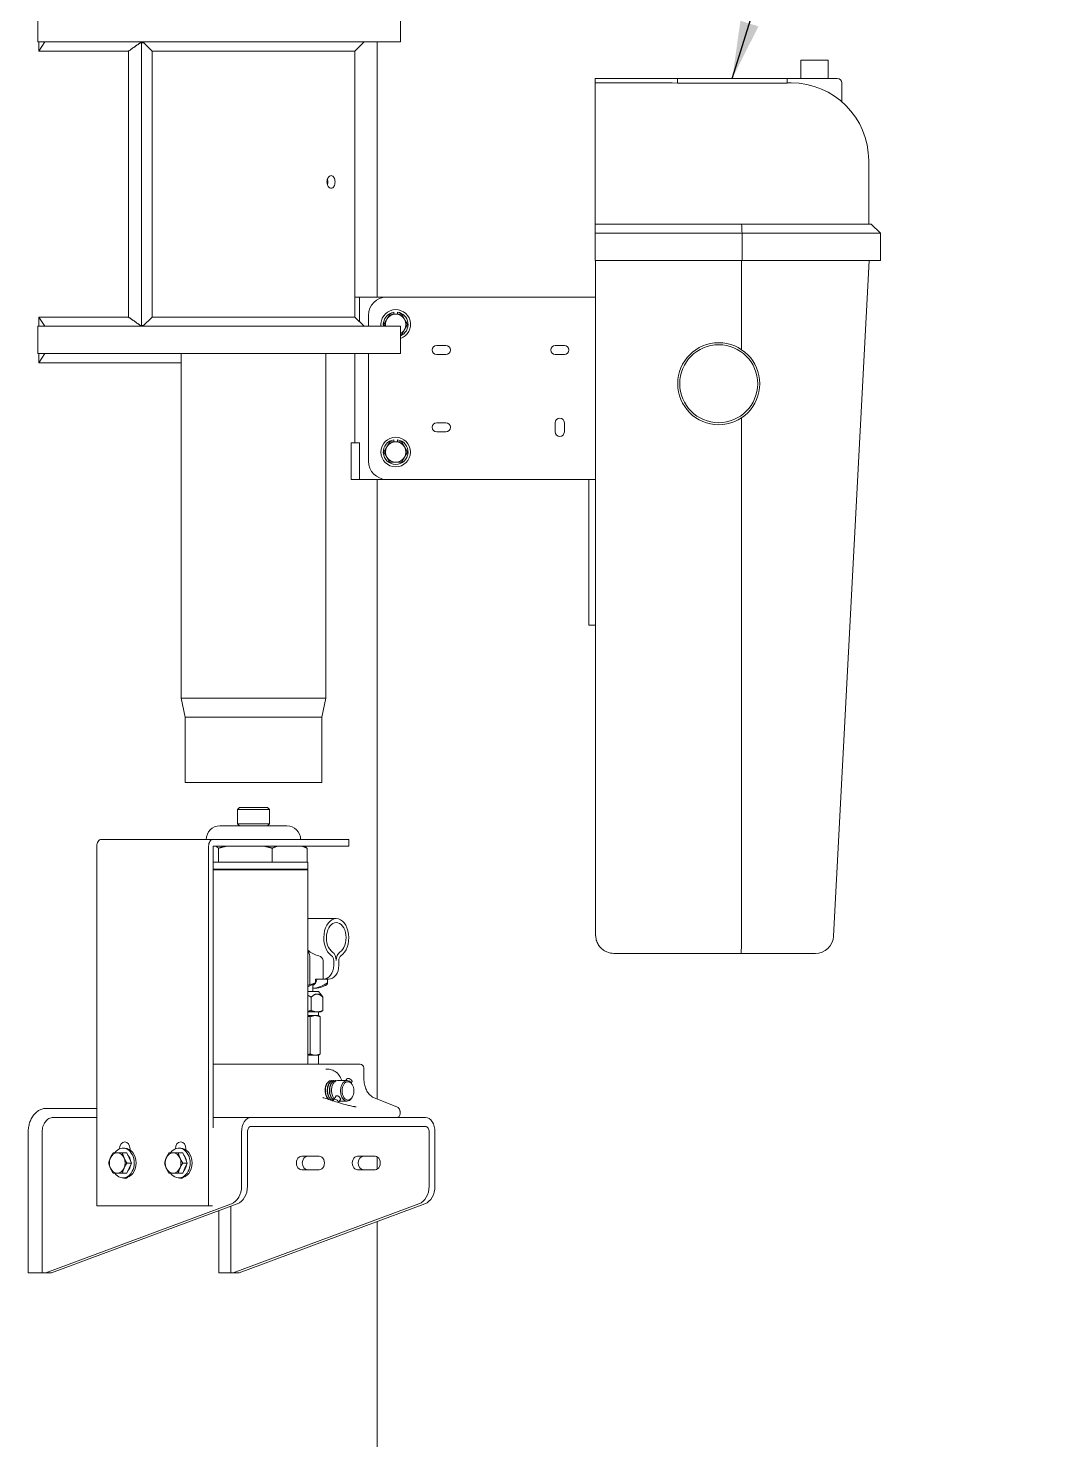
# Model space of a CAD drawing. Header units: inches. Extents: x 20 to 536, y 6 to 344.
# Drawn here: x 434.86 to 462.51, y 84.32 to 123.03 of the extents above; entities that cross this region are included whole.
import ezdxf

# ---------------------------------------------------------------- set-up
doc = ezdxf.new("R2010")
doc.units = ezdxf.units.IN
doc.header["$LTSCALE"] = 16
doc.header["$MEASUREMENT"] = 0
doc.layers.add('Symbol (ANSI)', color=7, linetype='Continuous', lineweight=25)
doc.layers.add('Visible (ANSI)', color=7, linetype='Continuous', lineweight=50)
doc.styles.add('Standard D-E', font='arial.ttf')
doc.dimstyles.new('in [mm] D-E NeptuneBenson$7', dxfattribs={"dimscale": 16, "dimtxt": 0.15, "dimasz": 0.098425, "dimexe": 0.125, "dimexo": 0.063, "dimgap": 0.031496, "dimtad": 0, "dimtih": 1, "dimtoh": 1, "dimdec": 4, "dimrnd": 1e-08, "dimzin": 3, "dimdsep": 46, "dimlunit": 5, "dimtxsty": 'Standard D-E', "dimcen": 0.09, "dimdle": 0.393701, "dimclrd": 256, "dimclre": 256, "dimclrt": 256, "dimadec": 1, "dimazin": 1, "dimtfac": 1, "dimtofl": 0, "dimtmove": 0, "dimatfit": 3, "dimfxl": 1, "dimfrac": 1, "dimtolj": 1, "dimtzin": 4, "dimlwd": -1, "dimlwe": -1, "dimarcsym": 0})

msp = doc.modelspace()

# ---------------------------------------------------------------- linework, layer by layer
at = {"layer": 'Visible (ANSI)', "linetype": 'Continuous', "lineweight": 18}
for p, q in [((435.11867, 122.65734), (435.11867, 123.40734)), ((445.06374, 122.65734), (445.06374, 123.40734)), ((438.44331, 122.65734), (435.11867, 122.65734)), ((435.31222, 122.65734), (435.14583, 122.40734)), ((435.14583, 122.40734), (435.14583, 122.65734)), ((437.60962, 122.40734), (435.14583, 122.40734)), ((437.60962, 122.40734), (437.60962, 115.10734)), ((437.92909, 122.63234), (437.9644, 122.63234)), ((437.9644, 122.63234), (438.02724, 122.63234)), ((437.9644, 122.63234), (437.9644, 114.88234)), ((438.25224, 122.40734), (438.00224, 122.65734)), ((438.25224, 122.40734), (438.25224, 115.10734)), ((443.81524, 122.40734), (438.25224, 122.40734)), ((438.44331, 122.65734), (445.06374, 122.65734)), ((443.81524, 122.40734), (444.06524, 122.65734)), ((443.81524, 122.40734), (443.81524, 115.10734)), ((444.42719, 115.65734), (444.42719, 122.65734)), ((456.04216, 121.65734), (456.04216, 122.15734)), ((456.04216, 122.15734), (456.79216, 122.15734)), ((456.79216, 122.15734), (456.79216, 121.65734)), ((450.40352, 121.65734), (452.66196, 121.65734)), ((450.40352, 121.53234), (450.40352, 121.65734)), ((455.66716, 121.65734), (452.66196, 121.65734)), ((452.66196, 121.65734), (452.66196, 121.52966)), ((455.66716, 121.65734), (455.66716, 121.52847)), ((457.04216, 121.65734), (455.66716, 121.65734)), ((450.40352, 119.40734), (450.40352, 121.53234)), ((451.51832, 121.53234), (450.40352, 121.53234)), ((455.66716, 121.53234), (455.77979, 121.53234)), ((457.16716, 121.53234), (457.16716, 121.01695)), ((450.40352, 117.65734), (450.40352, 119.40734)), ((457.90479, 117.65734), (457.90479, 119.40734)), ((450.40352, 117.65734), (450.40352, 117.40734)), ((454.41993, 117.65734), (450.40352, 117.65734)), ((450.40352, 116.65734), (450.40352, 117.40734)), ((450.40352, 117.40734), (454.43192, 117.40734)), ((454.41993, 117.65734), (457.97619, 117.65734)), ((454.43192, 116.65734), (454.43192, 117.40734)), ((458.22619, 117.40734), (454.43192, 117.40734)), ((457.97619, 117.65734), (458.22619, 117.40734)), ((458.22619, 116.65734), (458.22619, 117.40734)), ((454.43192, 116.65734), (450.40352, 116.65734)), ((450.41716, 116.65734), (450.41716, 114.50108)), ((454.41716, 116.65734), (454.41716, 114.21776)), ((454.43192, 116.65734), (458.22619, 116.65734)), ((457.91716, 116.65734), (456.94209, 98.13106)), ((443.94133, 115.65734), (443.81524, 115.65734)), ((444.68371, 115.65734), (443.94133, 115.65734)), ((443.94133, 114.98126), (443.94133, 115.65734)), ((444.68371, 115.65734), (450.04216, 115.65734)), ((450.04216, 115.65734), (450.41716, 115.65734)), ((435.14583, 114.85734), (435.14583, 115.10734)), ((435.14583, 115.10734), (437.60962, 115.10734)), ((435.14583, 115.10734), (435.31222, 114.85734)), ((438.25224, 115.10734), (438.00224, 114.85734)), ((438.25224, 115.10734), (443.81524, 115.10734)), ((443.81524, 115.10734), (444.06524, 114.85734)), ((444.18371, 114.85734), (444.18371, 115.15734)), ((444.88671, 115.24408), (444.88671, 115.18834)), ((444.98071, 115.18834), (444.98071, 115.24408)), ((435.11867, 114.85734), (435.11867, 114.10734)), ((435.11867, 114.85734), (438.44331, 114.85734)), ((437.92909, 114.88234), (437.9644, 114.88234)), ((438.02724, 114.88234), (437.9644, 114.88234)), ((445.06374, 114.85734), (438.44331, 114.85734)), ((445.06374, 114.85734), (445.06374, 114.10734)), ((446.05871, 114.33234), (446.30871, 114.33234)), ((449.30871, 114.33234), (449.55871, 114.33234)), ((450.41716, 114.50108), (450.41716, 110.65734)), ((438.44331, 114.10734), (435.11867, 114.10734)), ((435.31222, 114.10734), (435.14583, 113.85734)), ((435.14583, 113.85734), (435.14583, 114.10734)), ((439.04874, 113.85734), (435.14583, 113.85734)), ((438.44331, 114.10734), (445.06374, 114.10734)), ((439.04874, 114.10734), (439.04874, 104.65734)), ((443.01874, 114.10734), (443.01874, 104.65734)), ((443.80871, 114.10734), (443.80871, 111.65734)), ((444.18371, 111.15734), (444.18371, 114.10734)), ((446.30871, 114.08234), (446.05871, 114.08234)), ((449.55871, 114.08234), (449.30871, 114.08234)), ((454.41716, 112.34693), (454.41716, 98.13766)), ((446.05871, 112.21234), (446.30871, 112.21234)), ((446.30871, 111.96234), (446.05871, 111.96234)), ((449.30871, 111.96234), (449.30871, 112.21234)), ((449.55871, 112.21234), (449.55871, 111.96234)), ((443.94133, 111.65734), (443.71215, 111.65734)), ((443.71215, 110.65734), (443.71215, 111.65734)), ((443.94133, 110.65734), (443.94133, 111.65734)), ((444.88671, 111.74408), (444.88671, 111.68834)), ((444.98071, 111.68834), (444.98071, 111.74408)), ((443.94133, 110.65734), (443.71215, 110.65734)), ((443.94133, 110.65734), (444.68371, 110.65734)), ((444.42719, 93.66163), (444.42719, 110.65734)), ((450.04216, 110.65734), (444.68371, 110.65734)), ((450.41716, 110.65734), (450.04216, 110.65734)), ((450.22966, 110.65734), (450.22966, 110.15734)), ((450.41716, 110.65734), (450.41716, 98.15734)), ((450.22966, 107.15734), (450.22966, 110.15734)), ((450.22966, 106.65734), (450.22966, 107.15734)), ((450.22966, 106.65734), (450.41716, 106.65734)), ((439.04874, 104.65734), (443.01874, 104.65734)), ((439.04874, 104.65734), (439.05663, 104.65734)), ((439.15874, 104.13734), (439.04874, 104.65734)), ((439.05663, 104.65734), (443.01874, 104.65734)), ((442.90874, 104.13734), (443.01874, 104.65734)), ((439.15874, 104.13734), (442.90874, 104.13734)), ((439.15874, 104.13734), (439.15874, 102.34734)), ((439.1662, 104.13734), (439.15874, 104.13734)), ((442.90874, 104.13734), (439.1662, 104.13734)), ((442.90874, 104.13734), (442.90874, 102.34734)), ((439.15874, 102.34734), (442.90874, 102.34734)), ((440.64624, 101.65734), (440.59624, 101.60734)), ((440.59624, 101.60734), (441.47124, 101.60734)), ((440.59624, 101.60734), (440.59624, 101.20734)), ((441.42124, 101.65734), (440.64624, 101.65734)), ((441.42124, 101.65734), (441.47124, 101.60734)), ((441.47124, 101.60734), (441.47124, 101.20734)), ((441.95237, 101.15734), (440.11512, 101.15734)), ((441.47124, 101.20734), (440.59624, 101.20734)), ((440.64624, 101.15734), (440.59624, 101.20734)), ((441.42124, 101.15734), (441.47124, 101.20734)), ((436.85975, 100.78234), (439.92393, 100.78234)), ((439.92393, 100.78234), (443.53001, 100.78234)), ((443.64699, 100.78234), (443.53001, 100.78234)), ((443.64699, 100.78234), (443.64699, 100.59484)), ((436.7392, 100.5948), (436.7392, 90.73473)), ((439.80338, 90.73473), (439.80338, 100.5948)), ((439.9239, 92.86826), (439.9239, 100.5948)), ((439.92393, 100.59484), (443.53001, 100.59484)), ((440.0758, 100.15734), (440.0758, 100.5418)), ((441.54736, 100.15734), (441.54736, 100.5418)), ((442.5053, 100.15734), (442.5053, 100.5418)), ((443.64699, 100.59484), (443.53001, 100.59484)), ((440.0758, 100.15734), (439.9239, 100.15734)), ((442.52749, 99.96984), (439.9239, 99.96984)), ((442.52749, 99.94984), (439.9239, 99.94984)), ((441.54736, 100.15734), (440.0758, 100.15734)), ((442.5053, 100.15734), (441.54736, 100.15734)), ((442.40249, 99.94984), (442.40249, 99.96984)), ((442.52749, 100.15734), (442.5053, 100.15734)), ((442.52749, 100.15734), (442.52749, 99.96984)), ((442.52749, 99.94984), (442.52749, 94.61359)), ((443.3038, 98.61359), (442.52749, 98.61359)), ((454.41716, 98.13766), (454.41716, 98.13762)), ((450.91716, 97.65734), (454.40223, 97.65734)), ((454.40223, 97.65734), (456.44278, 97.65734)), ((442.58105, 97.52669), (442.58105, 96.79917)), ((442.94552, 96.94859), (442.94552, 97.45938)), ((443.23325, 97.32359), (443.23325, 97.45938)), ((443.37434, 97.45938), (443.37434, 97.32359)), ((442.65934, 96.80354), (442.65934, 96.61359)), ((442.73599, 96.85269), (442.73599, 96.94859)), ((442.94552, 96.94859), (442.73599, 96.94859)), ((443.0866, 96.94859), (442.94552, 96.94859)), ((443.06786, 96.85269), (443.06786, 96.94859)), ((442.81559, 96.61359), (442.52749, 96.61359)), ((442.6143, 96.45845), (442.6143, 96.09017)), ((442.65934, 96.69859), (442.67707, 96.69859)), ((442.81559, 96.61359), (442.9065, 96.50525)), ((442.93827, 96.45845), (442.93827, 96.09017)), ((442.77628, 96.05109), (442.52749, 96.05109)), ((442.87809, 96.05109), (442.77628, 96.05109)), ((442.81559, 95.95109), (442.81559, 96.05109)), ((442.87809, 96.05109), (442.9065, 96.06749)), ((442.72833, 95.95109), (442.52749, 95.95109)), ((442.58948, 95.9176), (442.58948, 94.89709)), ((442.81559, 95.95109), (442.72833, 95.95109)), ((442.81559, 95.95109), (442.83994, 95.93703)), ((442.86717, 95.9176), (442.86717, 94.89709)), ((442.52749, 94.86359), (442.72833, 94.86359)), ((442.72833, 94.86359), (442.81559, 94.86359)), ((442.81559, 94.86359), (442.83994, 94.87765)), ((442.81559, 94.86359), (442.81559, 94.61359)), ((439.9239, 94.61359), (441.20371, 94.61359)), ((441.20371, 94.61359), (443.9613, 94.61359)), ((443.01607, 94.47922), (443.08708, 94.47922)), ((444.0613, 94.51359), (444.0613, 94.21312)), ((443.17119, 94.16672), (443.16381, 94.16672)), ((443.23021, 94.16672), (443.22283, 94.16672)), ((443.28923, 94.16672), (443.28186, 94.16672)), ((443.60117, 94.16672), (443.34088, 94.16672)), ((443.5972, 94.21592), (443.56565, 94.16672)), ((443.73188, 94.12954), (443.71514, 94.10344)), ((443.28848, 93.73453), (443.22876, 93.64139)), ((443.75885, 94.02341), (443.75192, 94.03988)), ((443.75885, 93.74752), (443.75192, 93.73105)), ((435.3471, 93.40573), (436.7392, 93.40573)), ((443.42317, 93.64815), (443.36853, 93.56295)), ((443.60117, 93.60422), (443.39499, 93.60422)), ((444.34655, 93.69355), (444.96406, 93.44908)), ((445.05446, 93.30826), (445.05446, 93.25734)), ((435.53918, 93.15734), (436.7392, 93.15734)), ((439.9239, 93.15734), (440.96438, 93.15734)), ((445.75417, 93.15734), (440.96438, 93.15734)), ((434.85705, 92.75734), (434.85705, 88.89155)), ((435.23868, 92.75734), (435.23868, 88.89155)), ((440.70726, 92.75734), (440.70726, 91.26884)), ((440.86796, 91.26884), (440.86796, 92.75734)), ((440.96438, 92.90734), (445.75417, 92.90734)), ((445.85059, 92.75734), (445.85059, 91.26884)), ((446.01129, 91.26884), (446.01129, 92.75734)), ((437.3142, 92.18889), (437.19021, 92.18889)), ((437.3142, 92.18889), (437.43848, 92.18834)), ((437.36161, 92.29509), (437.36161, 92.29723)), ((437.43812, 92.18834), (437.45382, 92.18834)), ((437.43848, 92.18834), (437.56276, 92.18779)), ((437.56276, 92.18779), (437.43876, 92.18779)), ((437.45382, 92.31334), (437.50525, 92.31334)), ((437.56276, 92.18779), (437.62453, 92.04702)), ((437.64888, 92.29723), (437.64888, 92.26745)), ((438.84629, 92.18889), (438.7223, 92.18889)), ((438.84629, 92.18889), (438.97057, 92.18834)), ((438.8937, 92.29509), (438.8937, 92.29723)), ((438.97021, 92.18834), (438.98591, 92.18834)), ((438.97057, 92.18834), (439.09485, 92.18779)), ((439.09485, 92.18779), (438.97085, 92.18779)), ((438.98591, 92.31334), (439.03734, 92.31334)), ((439.09485, 92.18779), (439.15662, 92.04702)), ((439.18097, 92.29723), (439.18097, 92.26745)), ((437.62381, 91.76602), (437.5613, 91.62579)), ((437.68631, 91.90624), (437.56231, 91.90624)), ((437.68631, 91.90624), (437.62381, 91.76602)), ((437.62453, 92.04702), (437.68631, 91.90624)), ((439.15589, 91.76602), (439.09339, 91.62579)), ((439.2184, 91.90624), (439.0944, 91.90624)), ((439.2184, 91.90624), (439.15589, 91.76602)), ((439.15662, 92.04702), (439.2184, 91.90624)), ((442.35551, 92.09484), (442.83429, 92.09484)), ((443.8876, 92.09484), (444.36638, 92.09484)), ((444.42719, 91.73748), (444.42719, 92.07721)), ((437.5613, 91.62579), (437.43731, 91.62579)), ((437.45382, 91.50134), (437.50525, 91.50134)), ((439.09339, 91.62579), (438.96939, 91.62579)), ((438.98591, 91.50134), (439.03734, 91.50134)), ((442.83429, 91.71984), (442.35551, 91.71984)), ((444.36638, 91.71984), (443.8876, 91.71984)), ((440.42933, 90.78803), (435.33729, 88.89155)), ((435.49799, 88.89155), (440.59002, 90.78803)), ((436.7392, 90.73473), (439.80338, 90.73473)), ((439.80338, 90.73473), (439.91382, 90.73473)), ((440.08353, 90.59939), (440.08353, 88.89155)), ((440.40979, 90.7209), (440.40979, 88.89155)), ((445.57265, 90.78803), (440.48062, 88.89155)), ((440.64131, 88.89155), (445.73335, 90.78803)), ((444.42719, 59.40734), (444.42719, 90.30156)), ((434.85705, 88.89155), (435.23868, 88.89155)), ((435.33729, 88.89155), (435.23868, 88.89155)), ((435.49799, 88.89155), (435.33729, 88.89155)), ((440.08353, 88.89155), (440.40979, 88.89155)), ((440.48062, 88.89155), (440.40979, 88.89155)), ((440.48062, 88.89155), (440.64131, 88.89155))]:
    msp.add_line(p, q, dxfattribs=at)
for centre, radius in [((453.79216, 113.28234), 1.125), ((453.79216, 113.28234), 1.06949), ((444.93371, 111.40734), 0.406)]:
    msp.add_circle(centre, radius, dxfattribs=at)
for centre, radius, start, end in [((457.04216, 121.53234), 0.125, 0, 90), ((455.77979, 119.40734), 2.125, 0, 90), ((444.68371, 115.15734), 0.5, 90, 180), ((444.93371, 114.90734), 0.406, 288.67892, 187.07409), ((444.93371, 114.90734), 0.34, 97.945743, 188.456519), ((444.93371, 114.90734), 0.281, 150, 190.249557), ((444.93371, 114.90734), 0.281, 90, 150), ((444.93371, 114.90734), 0.281, 30, 90), ((444.93371, 114.90734), 0.34, 292.484499, 82.054257), ((444.93371, 114.90734), 0.281, 330, 30), ((444.93371, 114.90734), 0.281, 297.563468, 330), ((446.05871, 114.20734), 0.125, 90, 270), ((446.30871, 114.20734), 0.125, 270, 90), ((449.30871, 114.20734), 0.125, 90, 270), ((449.55871, 114.20734), 0.125, 270, 90), ((449.43371, 112.21234), 0.125, 0, 180), ((446.05871, 112.08734), 0.125, 90, 270), ((446.30871, 112.08734), 0.125, 270, 90), ((449.43371, 111.96234), 0.125, 180, 0), ((444.93371, 111.40734), 0.34, 97.945743, 82.054257), ((444.93371, 111.40734), 0.281, 150, 210), ((444.93371, 111.40734), 0.281, 90, 150), ((444.93371, 111.40734), 0.281, 30, 90), ((444.93371, 111.40734), 0.281, 330, 30), ((444.68371, 111.15734), 0.5, 180, 270), ((444.93371, 111.40734), 0.281, 210, 270), ((444.93371, 111.40734), 0.281, 270, 330), ((440.11512, 100.78234), 0.375, 90, 180), ((441.95237, 100.78234), 0.375, 0, 90), ((456.44278, 98.15734), 0.5, 270, 356.987212), ((443.9613, 94.51359), 0.1, 0, 90), ((444.95446, 93.25734), 0.1, 270, 0)]:
    msp.add_arc(centre, radius, start, end, dxfattribs=at)
for centre, major_axis, ratio, start_param, end_param in [((451.51832, 119.40734), (22.76606, 0), 0.09334071, 1.52054065, 1.57079633), ((436.85975, 100.5948), (0, 0.18754), 0.64278761, 0, 1.57079633), ((439.92393, 100.5948), (0, 0.18754), 0.64278761, 0, 1.57079633), ((439.92393, 100.5948), (0, 0.0000394), 0.64278761, 0, 1.57079633), ((443.3038, 98.08234), (0, -0.53125), 0.64130059, 0.38163623, 5.90154908), ((443.3038, 98.08234), (0, -0.42125), 0.64130059, 0.38163623, 5.90154908), ((443.10046, 98.08234), (0.74831, 0), 0.70992962, 3.84028369, 4.33075275), ((441.87675, 97.52669), (0.7043, 0), 0.70992962, 0, 0.39248899), ((442.74832, 97.45938), (0.1972, 0), 0.70992962, 0, 1.1891601), ((443.14347, 97.45938), (0, 0.14), 0.64130059, 4.71238898, 5.90154908), ((443.14347, 97.45938), (0, 0.25), 0.64130059, 4.71238898, 5.90154908), ((443.46412, 97.45938), (0, 0.25), 0.64130059, 0.38163623, 1.57079633), ((443.46412, 97.45938), (0, 0.14), 0.64130059, 0.38163623, 1.57079633), ((442.94552, 97.32359), (0, -0.375), 0.76728974, 0, 1.57079633), ((443.0866, 97.32359), (0, -0.375), 0.76728974, 0, 1.57079633), ((442.27466, 97.94859), (0, -1.25), 0.76728974, 0.26676461, 0.50179497), ((442.20411, 97.94859), (0, -1.25), 0.76728974, 0.34390102, 0.40389183), ((441.88908, 97.94859), (1.76074, 0), 0.70992962, 5.11628082, 5.21418395), ((442.60653, 96.98667), (0, -0.21875), 0.76728974, 0.32009517, 1.39583924), ((442.60653, 97.94859), (0, -1.25), 0.76728974, 0.05509282, 0.50179497), ((442.67707, 97.94859), (0, -1.25), 0.76728974, 0, 0.40389183), ((442.99211, 97.94859), (0, 1.25), 0.12598915, 3.54548453, 3.64338766), ((443.60117, 93.88547), (0, -0.28125), 0.64130059, 2.15200479, 7.27277317), ((443.66454, 94.17273), (0.06734, -0.04319), 0.54255578, 0, 3.14159265), ((443.2961, 93.5982), (0.06734, -0.04319), 0.54255578, 0.20731433, 3.87718127), ((440.96438, 92.75734), (0, 0.4), 0.64278761, 0, 1.57079633), ((445.75417, 92.75734), (0, 0.4), 0.64278761, 4.71238898, 6.28318531), ((440.96438, 92.75734), (0, 0.15), 0.64278761, 0, 1.57079633), ((445.75417, 92.75734), (0, 0.15), 0.64278761, 4.71238898, 6.28318531), ((437.29762, 91.90734), (0, 0.281), 0.76604444, 6.27979679, 7.32699434), ((437.45382, 91.90734), (0, -0.406), 0.76604444, 5.47569054, 10.22928251), ((437.29762, 91.90734), (0, 0.281), 0.76604444, 5.23259924, 6.27979679), ((437.50525, 92.29723), (0, 0.1875), 0.76604444, 4.71238898, 7.85398163), ((437.45382, 91.90734), (0, 0.281), 0.76604444, 6.25730176, 6.28318531), ((437.50525, 91.90734), (0, -0.406), 0.76604444, 0, 3.14159265), ((438.82971, 91.90734), (0, 0.281), 0.76604444, 6.27979679, 7.32699434), ((438.98591, 91.90734), (0, -0.406), 0.76604444, 5.47569054, 10.22928251), ((438.82971, 91.90734), (0, 0.281), 0.76604444, 5.23259924, 6.27979679), ((439.03734, 92.29723), (0, 0.1875), 0.76604444, 4.71238898, 7.85398163), ((438.98591, 91.90734), (0, 0.281), 0.76604444, 6.25730176, 6.28318531), ((439.03734, 91.90734), (0, -0.406), 0.76604444, 0, 3.14159265), ((437.29762, 91.90734), (0, -0.281), 0.76604444, 4.18540168, 5.23259924), ((437.29762, 91.90734), (0, -0.281), 0.76604444, 5.23259924, 6.27979679), ((437.29762, 91.90734), (0, -0.281), 0.76604444, 6.27979679, 7.32699434), ((437.29762, 91.90734), (0, 0.281), 0.76604444, 4.18540168, 5.23259924), ((437.45382, 91.90734), (0, -0.281), 0.76604444, 0.68258606, 1.405032), ((437.45382, 91.90734), (0, -0.281), 0.76604444, 1.72906842, 2.45294475), ((438.82971, 91.90734), (0, -0.281), 0.76604444, 4.18540168, 5.23259924), ((438.82971, 91.90734), (0, -0.281), 0.76604444, 5.23259924, 6.27979679), ((438.82971, 91.90734), (0, -0.281), 0.76604444, 6.27979679, 7.32699434), ((438.82971, 91.90734), (0, 0.281), 0.76604444, 4.18540168, 5.23259924), ((438.98591, 91.90734), (0, -0.281), 0.76604444, 0.68258606, 1.405032), ((438.98591, 91.90734), (0, -0.281), 0.76604444, 1.72906842, 2.45294475), ((442.35551, 91.90734), (0, -0.1875), 0.76604444, 3.14159265, 6.28318531), ((442.51621, 91.90734), (0, 0.1875), 0.76604444, 0, 3.14159265), ((442.83429, 91.90734), (0, 0.1875), 0.76604444, 3.14159265, 6.28318531), ((443.8876, 91.90734), (0, -0.1875), 0.76604444, 3.14159265, 6.28318531), ((444.0483, 91.90734), (0, 0.1875), 0.76604444, 0, 3.14159265), ((444.36638, 91.90734), (0, 0.1875), 0.76604444, 3.14159265, 6.28318531), ((437.50525, 91.67223), (0, -0.1875), 0.76604444, 5.85740703, 6.84946988), ((439.03734, 91.67223), (0, -0.1875), 0.76604444, 5.85740703, 6.84946988), ((440.32424, 91.26884), (0, -0.5), 0.76604444, 0.2779228, 1.57079633), ((440.48494, 91.26884), (0, -0.5), 0.76604444, 0.2779228, 1.57079633), ((445.46757, 91.26884), (0, -0.5), 0.76604444, 0.2779228, 1.57079633), ((445.62826, 91.26884), (0, -0.5), 0.76604444, 0.2779228, 1.57079633)]:
    msp.add_ellipse(centre, major_axis=major_axis, ratio=ratio, start_param=start_param, end_param=end_param, dxfattribs=at)
msp.add_ellipse((443.62419, 93.88547), major_axis=(0, 0.25125), ratio=0.64130059, dxfattribs=at)
for points, weights in [([(437.92909, 122.63234), (437.76871, 122.51892), (437.60962, 122.40734)], [1, 1.00001653768, 1]), ([(437.92909, 114.88234), (437.76871, 114.99576), (437.60962, 115.10734)], [1, 1.00001653768, 1]), ([(444.60924, 114.90734), (444.65271, 114.98264), (444.69036, 115.04784)], [1, 1.0379548493, 1]), ([(444.69036, 115.04784), (444.72801, 115.11305), (444.77148, 115.18834)], [1, 1.0379548493, 1]), ([(444.77148, 115.18834), (444.85842, 115.18834), (444.93371, 115.18834)], [1, 1.0379548493, 1]), ([(444.93371, 115.18834), (445.00901, 115.18834), (445.09595, 115.18834)], [1, 1.0379548493, 1]), ([(445.09595, 115.18834), (445.13942, 115.11305), (445.17707, 115.04784)], [1, 1.0379548493, 1]), ([(445.17707, 115.04784), (445.21471, 114.98264), (445.25818, 114.90734)], [1, 1.0379548493, 1]), ([(444.63811, 114.85734), (444.62425, 114.88135), (444.60924, 114.90734)], [1.01695520528, 1.01278254646, 1]), ([(445.09595, 114.62634), (445.07947, 114.62634), (445.06374, 114.62634)], [1, 1.00698017344, 1.01139293734]), ([(445.17707, 114.76684), (445.13942, 114.70164), (445.09595, 114.62634)], [1, 1.0379548493, 1]), ([(445.25818, 114.90734), (445.21471, 114.83205), (445.17707, 114.76684)], [1, 1.0379548493, 1]), ([(444.60924, 111.40734), (444.65271, 111.48264), (444.69036, 111.54784)], [1, 1.0379548493, 1]), ([(444.69036, 111.54784), (444.72801, 111.61305), (444.77148, 111.68834)], [1, 1.0379548493, 1]), ([(444.77148, 111.68834), (444.85842, 111.68834), (444.93371, 111.68834)], [1, 1.0379548493, 1]), ([(444.93371, 111.68834), (445.00901, 111.68834), (445.09595, 111.68834)], [1, 1.0379548493, 1]), ([(445.09595, 111.68834), (445.13942, 111.61305), (445.17707, 111.54784)], [1, 1.0379548493, 1]), ([(445.17707, 111.54784), (445.21471, 111.48264), (445.25818, 111.40734)], [1, 1.0379548493, 1]), ([(444.69036, 111.26684), (444.65271, 111.33205), (444.60924, 111.40734)], [1, 1.0379548493, 1]), ([(444.77148, 111.12634), (444.72801, 111.20164), (444.69036, 111.26684)], [1, 1.0379548493, 1]), ([(444.93371, 111.12634), (444.85842, 111.12634), (444.77148, 111.12634)], [1, 1.0379548493, 1]), ([(445.09595, 111.12634), (445.00901, 111.12634), (444.93371, 111.12634)], [1, 1.0379548493, 1]), ([(445.17707, 111.26684), (445.13942, 111.20164), (445.09595, 111.12634)], [1, 1.0379548493, 1]), ([(445.25818, 111.40734), (445.21471, 111.33205), (445.17707, 111.26684)], [1, 1.0379548493, 1]), ([(440.0758, 100.5418), (440.03914, 100.57258), (440.00473, 100.59484)], [1.26336309598, 1.28799794948, 1.30642254056]), ([(440.27942, 100.59484), (440.18084, 100.57258), (440.0758, 100.5418)], [1.30642254056, 1.28799794948, 1.26336309598]), ([(441.54736, 100.5418), (441.44231, 100.57258), (441.34373, 100.59484)], [1.26336309598, 1.28799794948, 1.30642254056]), ([(441.67991, 100.59484), (441.61573, 100.57258), (441.54736, 100.5418)], [1.30642254056, 1.28799794948, 1.26336309598]), ([(442.5053, 100.5418), (442.43692, 100.57258), (442.37275, 100.59484)], [1.26336309598, 1.28799794948, 1.30642254056]), ([(442.43423, 100.59484), (442.46864, 100.57258), (442.5053, 100.5418)], [1.30642254056, 1.28799794948, 1.26336309598]), ([(442.52749, 96.50348), (442.56921, 96.48572), (442.6143, 96.45845)], [1.45600128486, 1.43241293614, 1.3976395859]), ([(442.93827, 96.45845), (442.77628, 96.60896), (442.6143, 96.45845)], [1.3976395859, 1.6138551823, 1.3976395859]), ([(442.93827, 96.45845), (442.92174, 96.48709), (442.9065, 96.50525)], [1.3976395859, 1.4342023205, 1.45839930921]), ([(442.6143, 96.09017), (442.56921, 96.07696), (442.52749, 96.06835)], [2.02554940853, 2.0759451899, 2.11013094586]), ([(442.77628, 96.05109), (442.70111, 96.05109), (442.6143, 96.09017)], [2.04395250875, 2.04395250875, 1.89720332115]), ([(442.93827, 96.09017), (442.85146, 96.05109), (442.77628, 96.05109)], [1.89720332115, 2.04395250875, 2.04395250875]), ([(442.9065, 96.06749), (442.92174, 96.07629), (442.93827, 96.09017)], [2.11360631737, 2.0785384811, 2.02554940852]), ([(442.52749, 95.93364), (442.55746, 95.92698), (442.58948, 95.9176)], [3.46281725353, 3.41239385108, 3.34375465086]), ([(442.58948, 95.9176), (442.66389, 95.95109), (442.72833, 95.95109)], [3.34375465086, 3.60239497321, 3.60239497321]), ([(442.72833, 95.95109), (442.79277, 95.95109), (442.86717, 95.9176)], [3.60239497321, 3.60239497321, 3.34375465086]), ([(442.86717, 95.9176), (442.85301, 95.92949), (442.83994, 95.93703)], [3.34375465086, 3.43122842815, 3.48911802597]), ([(442.58948, 94.89709), (442.55746, 94.8877), (442.52749, 94.88105)], [3.34375465086, 3.41239385108, 3.46281725353]), ([(442.72833, 94.86359), (442.66389, 94.86359), (442.58948, 94.89709)], [3.60239497321, 3.60239497321, 3.34375465086]), ([(442.86717, 94.89709), (442.79277, 94.86359), (442.72833, 94.86359)], [3.34375465086, 3.60239497321, 3.60239497321]), ([(442.83994, 94.87765), (442.85301, 94.88519), (442.86717, 94.89709)], [3.48911802597, 3.43122842815, 3.34375465086]), ([(437.11157, 92.04867), (437.14058, 92.11374), (437.19021, 92.18889)], [1, 1.0379548493, 1]), ([(437.19021, 92.18889), (437.24068, 92.1886), (437.29835, 92.18834)], [1, 1.0379548493, 1]), ([(437.29835, 92.18834), (437.35603, 92.18809), (437.43876, 92.18779)], [1, 1.0379548493, 1]), ([(437.43876, 92.18779), (437.45574, 92.11235), (437.48441, 92.04702)], [1, 1.0379548493, 1]), ([(438.64366, 92.04867), (438.67267, 92.11374), (438.7223, 92.18889)], [1, 1.0379548493, 1]), ([(438.7223, 92.18889), (438.77276, 92.1886), (438.83044, 92.18834)], [1, 1.0379548493, 1]), ([(438.83044, 92.18834), (438.88812, 92.18809), (438.97085, 92.18779)], [1, 1.0379548493, 1]), ([(438.97085, 92.18779), (438.98783, 92.11235), (439.0165, 92.04702)], [1, 1.0379548493, 1]), ([(437.0652, 91.90844), (437.08256, 91.98359), (437.11157, 92.04867)], [1, 1.0379548493, 1]), ([(437.11084, 91.76767), (437.08217, 91.833), (437.0652, 91.90844)], [1, 1.0379548493, 1]), ([(437.18875, 91.62689), (437.13951, 91.70233), (437.11084, 91.76767)], [1, 1.0379548493, 1]), ([(437.48368, 91.76602), (437.45467, 91.70094), (437.43731, 91.62579)], [1, 1.0379548493, 1]), ([(437.56231, 91.90624), (437.51269, 91.8311), (437.48368, 91.76602)], [1, 1.0379548493, 1]), ([(437.48441, 92.04702), (437.51308, 91.98168), (437.56231, 91.90624)], [1, 1.0379548493, 1]), ([(438.59729, 91.90844), (438.61465, 91.98359), (438.64366, 92.04867)], [1, 1.0379548493, 1]), ([(438.64293, 91.76767), (438.61426, 91.833), (438.59729, 91.90844)], [1, 1.0379548493, 1]), ([(438.72084, 91.62689), (438.6716, 91.70233), (438.64293, 91.76767)], [1, 1.0379548493, 1]), ([(439.01577, 91.76602), (438.98676, 91.70094), (438.96939, 91.62579)], [1, 1.0379548493, 1]), ([(439.0944, 91.90624), (439.04477, 91.8311), (439.01577, 91.76602)], [1, 1.0379548493, 1]), ([(439.0165, 92.04702), (439.04517, 91.98168), (439.0944, 91.90624)], [1, 1.0379548493, 1]), ([(437.29689, 91.62634), (437.23922, 91.6266), (437.18875, 91.62689)], [1, 1.0379548493, 1]), ([(437.43731, 91.62579), (437.35457, 91.62609), (437.29689, 91.62634)], [1, 1.0379548493, 1]), ([(438.82898, 91.62634), (438.77131, 91.6266), (438.72084, 91.62689)], [1, 1.0379548493, 1]), ([(438.96939, 91.62579), (438.88666, 91.62609), (438.82898, 91.62634)], [1, 1.0379548493, 1])]:
    msp.add_rational_spline(points, weights, degree=2, dxfattribs=at)
for points, knots in [([(452.66196, 121.52966), (452.74495, 121.52908), (452.82812, 121.52848), (453.20924, 121.52581), (453.50666, 121.52419), (453.79299, 121.52419), (453.90735, 121.52419), (454.02641, 121.52443), (454.14739, 121.52495)], [26.21351707, 26.21351707, 26.21351707, 26.21351707, 26.82481077, 26.82481077, 29.01623735, 29.01623735, 29.01623735, 29.89141775, 29.89141775, 29.89141775, 29.89141775]), ([(454.14739, 121.52495), (454.20471, 121.52525), (454.26176, 121.5256), (454.36182, 121.52654), (454.40463, 121.52702), (454.44677, 121.52753)], [-55.156151495, -55.156151495, -55.156151495, -55.156151495, -54.707595075, -54.707595075, -54.363708145, -54.363708145, -54.363708145, -54.363708145]), ([(454.44677, 121.52753), (454.48997, 121.52806), (454.53287, 121.52843), (454.86009, 121.53068), (455.11146, 121.529), (455.38704, 121.52593), (455.47476, 121.52462), (455.57885, 121.52411), (455.61129, 121.52424), (455.65029, 121.52555), (455.66141, 121.52642), (455.6666, 121.52783), (455.66716, 121.52815), (455.66716, 121.52847)], [-37.91485844, -37.91485844, -37.91485844, -37.91485844, -37.67467699, -37.67467699, -36.0649355, -36.0649355, -35.34504835, -35.34504835, -34.96866261, -34.96866261, -34.69955254, -34.69955254, -34.6240499, -34.6240499, -34.6240499, -34.6240499]), ([(443.16449, 118.64547), (443.15062, 118.64547), (443.13561, 118.64978), (443.10762, 118.66732), (443.09466, 118.68055), (443.07402, 118.71106), (443.06497, 118.73039), (443.05293, 118.77273), (443.04994, 118.79575), (443.04994, 118.83893), (443.05293, 118.86195), (443.06497, 118.9043), (443.07402, 118.92362), (443.09466, 118.95413), (443.10762, 118.96736), (443.13561, 118.9849), (443.15062, 118.98922), (443.16449, 118.98922)], [0.65796896, 0.65796896, 0.65796896, 0.65796896, 0.82246116, 0.82246116, 0.98695335, 0.98695335, 1.15144563, 1.15144563, 1.31593791, 1.31593791, 1.48043019, 1.48043019, 1.64492247, 1.64492247, 1.80941467, 1.80941467, 1.97390687, 1.97390687, 1.97390687, 1.97390687]), ([(443.07284, 118.81734), (443.07284, 118.83893), (443.07031, 118.86195), (443.06421, 118.88669), (443.06326, 118.89021), (443.06223, 118.89366)], [0, 0, 0, 0, 0.164501983, 0.164501983, 0.19223365, 0.19223365, 0.19223365, 0.19223365]), ([(443.16449, 118.98922), (443.17837, 118.98922), (443.19296, 118.9849), (443.21941, 118.96736), (443.23128, 118.95413), (443.24988, 118.92362), (443.25783, 118.9043), (443.26834, 118.86195), (443.2709, 118.83893), (443.2709, 118.81734), (443.2709, 118.79575), (443.26834, 118.77273), (443.25783, 118.73039), (443.24988, 118.71106), (443.23128, 118.68055), (443.21941, 118.66732), (443.19296, 118.64978), (443.17837, 118.64547), (443.16449, 118.64547)], [1.97390687, 1.97390687, 1.97390687, 1.97390687, 2.13839907, 2.13839907, 2.30289127, 2.30289127, 2.46738355, 2.46738355, 2.63187583, 2.63187583, 2.63187583, 2.79636811, 2.79636811, 2.96086039, 2.96086039, 3.12535259, 3.12535259, 3.28984478, 3.28984478, 3.28984478, 3.28984478]), ([(443.06223, 118.74102), (443.06326, 118.74447), (443.06421, 118.74799), (443.07031, 118.77273), (443.07284, 118.79575), (443.07284, 118.81734)], [2.439797111, 2.439797111, 2.439797111, 2.439797111, 2.467528779, 2.467528779, 2.632030761, 2.632030761, 2.632030761, 2.632030761]), ([(450.41716, 98.15734), (450.41716, 98.15353), (450.4172, 98.14972), (450.41737, 98.14211), (450.4175, 98.1383), (450.41768, 98.13449)], [0, 0, 0, 0, 0.0217918229, 0.0217918229, 0.0435836457, 0.0435836457, 0.0435836457, 0.0435836457]), ([(450.41768, 98.13449), (450.41888, 98.10834), (450.42217, 98.08216), (450.43704, 98.00968), (450.45308, 97.96608), (450.49377, 97.88773), (450.518, 97.85358), (450.57283, 97.79235), (450.60378, 97.76582), (450.66512, 97.72405), (450.69582, 97.70772), (450.78894, 97.66947), (450.85316, 97.65734), (450.91716, 97.65734)], [0, 0, 0, 0, 0.14980082, 0.14980082, 0.42858872, 0.42858872, 0.70737662, 0.70737662, 1.0017254, 1.0017254, 1.27256192, 1.27256192, 1.80696733, 1.80696733, 1.80696733, 1.80696733]), ([(454.40223, 97.65734), (454.40224, 97.65734), (454.40225, 97.65734), (454.40394, 97.65743), (454.40567, 97.6685), (454.40912, 97.71314), (454.4108, 97.74795), (454.4137, 97.83696), (454.4149, 97.89031), (454.41659, 98.00869), (454.41708, 98.07259), (454.41716, 98.13762)], [-0.00194609, -0.00194609, -0.00194609, -0.00194609, 0, 0, 0.46111037, 0.46111037, 0.95742413, 0.95742413, 1.45346945, 1.45346945, 1.94937276, 1.94937276, 1.94937276, 1.94937276]), ([(443.45521, 94.16672), (443.45239, 94.17435), (443.44945, 94.1819), (443.42413, 94.24364), (443.39555, 94.29343), (443.3262, 94.37875), (443.28533, 94.41442), (443.19839, 94.46167), (443.15345, 94.47542), (443.10075, 94.47899), (443.09392, 94.47922), (443.08708, 94.47922)], [6.80608772, 6.80608772, 6.80608772, 6.80608772, 6.85202868, 6.85202868, 7.186013, 7.186013, 7.51865882, 7.51865882, 7.81060189, 7.81060189, 7.85398163, 7.85398163, 7.85398163, 7.85398163]), ([(443.16381, 94.16672), (443.14875, 94.16672), (443.13379, 94.16346), (443.10475, 94.15054), (443.0908, 94.14089), (443.05897, 94.11006), (443.04251, 94.0859), (443.01633, 94.02792), (443.00692, 93.99449), (442.99702, 93.92344), (442.99664, 93.88653), (443.00497, 93.81415), (443.01349, 93.77934), (443.03906, 93.71525), (443.05603, 93.68676), (443.07957, 93.65981), (443.08319, 93.65596), (443.08689, 93.65229)], [-16.49327538, -16.49327538, -16.49327538, -16.49327538, -16.30466323, -16.30466323, -16.11480578, -16.11480578, -15.83834808, -15.83834808, -15.55651107, -15.55651107, -15.27704251, -15.27704251, -15.00004498, -15.00004498, -14.71635514, -14.71635514, -14.66625381, -14.66625381, -14.66625381, -14.66625381]), ([(443.09811, 93.64858), (443.09455, 93.65194), (443.09105, 93.65546), (443.06718, 93.68131), (443.04968, 93.70921), (443.02299, 93.77237), (443.01389, 93.80682), (443.00431, 93.87898), (443.00407, 93.91603), (443.01275, 93.9875), (443.02156, 94.02121), (443.04666, 94.08029), (443.06268, 94.10522), (443.10021, 94.14392), (443.12141, 94.15706), (443.16129, 94.16779), (443.17935, 94.16793), (443.19701, 94.16349)], [-2.4092062, -2.4092062, -2.4092062, -2.4092062, -2.36165953, -2.36165953, -2.07717917, -2.07717917, -1.80050787, -1.80050787, -1.52029373, -1.52029373, -1.23965903, -1.23965903, -0.96296924, -0.96296924, -0.68030728, -0.68030728, -0.45539491, -0.45539491, -0.45539491, -0.45539491]), ([(443.22283, 94.16672), (443.21773, 94.16672), (443.21263, 94.16634), (443.18527, 94.16231), (443.16367, 94.15186), (443.12458, 94.11809), (443.10738, 94.09527), (443.07932, 94.03924), (443.06888, 94.00632), (443.05691, 93.93604), (443.05546, 93.89946), (443.06165, 93.82677), (443.06917, 93.79135), (443.09285, 93.72576), (443.10889, 93.69631), (443.14696, 93.64854), (443.16854, 93.63044), (443.19365, 93.61797), (443.1955, 93.6171), (443.19736, 93.61627)], [-11.98721972, -11.98721972, -11.98721972, -11.98721972, -11.9231489, -11.9231489, -11.64258146, -11.64258146, -11.36604087, -11.36604087, -11.08169527, -11.08169527, -10.80340696, -10.80340696, -10.52540307, -10.52540307, -10.24294878, -10.24294878, -9.9662947, -9.9662947, -9.944416, -9.944416, -9.944416, -9.944416]), ([(443.22943, 93.60782), (443.22098, 93.60985), (443.2126, 93.61272), (443.18047, 93.6272), (443.1582, 93.6448), (443.11934, 93.69153), (443.10301, 93.72014), (443.07843, 93.78444), (443.07034, 93.81944), (443.06291, 93.8919), (443.06374, 93.92868), (443.07449, 93.99942), (443.08433, 94.03265), (443.11129, 94.08982), (443.12805, 94.11343), (443.16658, 94.14906), (443.18804, 94.16052), (443.22553, 94.16774), (443.24093, 94.16729), (443.25602, 94.16349)], [-7.20853742, -7.20853742, -7.20853742, -7.20853742, -7.11137905, -7.11137905, -6.83004198, -6.83004198, -6.55033979, -6.55033979, -6.2735198, -6.2735198, -5.99460404, -5.99460404, -5.71184336, -5.71184336, -5.43547336, -5.43547336, -5.15420507, -5.15420507, -4.96187488, -4.96187488, -4.96187488, -4.96187488]), ([(443.28185, 94.16672), (443.27965, 94.16672), (443.27744, 94.16665), (443.25262, 94.16507), (443.23049, 94.15628), (443.19019, 94.12537), (443.1723, 94.10385), (443.14285, 94.0505), (443.13159, 94.01909), (443.11733, 93.95023), (443.11463, 93.91339), (443.11862, 93.8402), (443.12502, 93.80454), (443.14649, 93.73763), (443.16154, 93.70714), (443.19367, 93.66268), (443.20907, 93.64675), (443.22571, 93.63437)], [-7.47976339, -7.47976339, -7.47976339, -7.47976339, -7.4520934, -7.4520934, -7.16844893, -7.16844893, -6.89133924, -6.89133924, -6.6119116, -6.6119116, -6.3298453, -6.3298453, -6.05334876, -6.05334876, -5.77153157, -5.77153157, -5.5612357, -5.5612357, -5.5612357, -5.5612357]), ([(443.22734, 93.63883), (443.21444, 93.64924), (443.20234, 93.66183), (443.17246, 93.70102), (443.1569, 93.73081), (443.13423, 93.79674), (443.12718, 93.83215), (443.12183, 93.90544), (443.12386, 93.94262), (443.13697, 94.01224), (443.14765, 94.04409), (443.17611, 94.09878), (443.19365, 94.12115), (443.23338, 94.15384), (443.25529, 94.16361), (443.29026, 94.16746), (443.30276, 94.16658), (443.31504, 94.16349)], [-11.47085624, -11.47085624, -11.47085624, -11.47085624, -11.30493993, -11.30493993, -11.02396589, -11.02396589, -10.74751804, -10.74751804, -10.46403492, -10.46403492, -10.18538219, -10.18538219, -9.90776006, -9.90776006, -9.6249268, -9.6249268, -9.46824804, -9.46824804, -9.46824804, -9.46824804]), ([(443.34088, 94.16672), (443.31863, 94.16672), (443.29665, 94.1596), (443.2559, 94.132), (443.23744, 94.11191), (443.20639, 94.06083), (443.19418, 94.0302), (443.17803, 93.96265), (443.17425, 93.9264), (443.17603, 93.85339), (443.18138, 93.81733), (443.20086, 93.74891), (443.21507, 93.71732), (443.23748, 93.68352), (443.24237, 93.67684), (443.24746, 93.67056)], [-2.97200774, -2.97200774, -2.97200774, -2.97200774, -2.69315903, -2.69315903, -2.41661079, -2.41661079, -2.13597291, -2.13597291, -1.8559664, -1.8559664, -1.57907523, -1.57907523, -1.29596531, -1.29596531, -1.22143111, -1.22143111, -1.22143111, -1.22143111]), ([(444.34655, 93.69355), (444.3163, 93.70553), (444.2865, 93.72284), (444.22981, 93.76815), (444.20295, 93.79616), (444.1547, 93.86159), (444.13333, 93.899), (444.09822, 93.98073), (444.08449, 94.02504), (444.06603, 94.11727), (444.0613, 94.1652), (444.0613, 94.21312)], [3.43650117, 3.43650117, 3.43650117, 3.43650117, 3.69167874, 3.69167874, 3.9468563, 3.9468563, 4.20203386, 4.20203386, 4.45721142, 4.45721142, 4.71238898, 4.71238898, 4.71238898, 4.71238898]), ([(442.95938, 93.6952), (443.08177, 93.65338), (443.20834, 93.61174), (443.40939, 93.55044), (443.48033, 93.52964), (443.59124, 93.49967), (443.6301, 93.48962), (443.71042, 93.47053), (443.75351, 93.46117), (443.7925, 93.45479)], [0, 0, 0, 0, 1.11600467, 1.11600467, 1.70033903, 1.70033903, 2.0066666, 2.0066666, 2.32961811, 2.32961811, 2.32961811, 2.32961811]), ([(443.42316, 93.64816), (443.42367, 93.64895), (443.4241, 93.64979), (443.426, 93.65463), (443.42596, 93.65988), (443.42233, 93.67228), (443.41875, 93.67945), (443.40958, 93.69374), (443.40342, 93.70176), (443.3892, 93.71721), (443.38111, 93.72463), (443.36516, 93.73668), (443.35621, 93.74214), (443.3384, 93.7495), (443.32953, 93.75138), (443.32177, 93.75138), (443.31402, 93.75138), (443.30641, 93.7495), (443.29536, 93.74294), (443.29137, 93.73899), (443.28849, 93.73452)], [-0.478857683, -0.478857683, -0.478857683, -0.478857683, -0.462002434, -0.462002434, -0.385008153, -0.385008153, -0.308013872, -0.308013872, -0.231019592, -0.231019592, -0.154025311, -0.154025311, -0.077012655, -0.077012655, 0, 0, 0, 0.077012655, 0.077012655, 0.137170062, 0.137170062, 0.137170062, 0.137170062]), ([(435.3471, 93.40573), (435.31665, 93.40573), (435.2851, 93.40183), (435.22217, 93.38536), (435.1908, 93.3728), (435.13048, 93.33958), (435.10149, 93.31889), (435.04776, 93.27103), (435.02302, 93.24385), (434.9794, 93.18619), (434.95898, 93.15379), (434.92291, 93.0832), (434.90726, 93.04501), (434.88209, 92.96532), (434.87255, 92.92374), (434.86002, 92.8401), (434.85705, 92.79804), (434.85705, 92.75734)], [2.49122534, 2.49122534, 2.49122534, 2.49122534, 2.80479744, 2.80479744, 3.11836954, 3.11836954, 3.43194164, 3.43194164, 3.74551374, 3.74551374, 4.05560489, 4.05560489, 4.36569604, 4.36569604, 4.67578719, 4.67578719, 4.98587833, 4.98587833, 4.98587833, 4.98587833]), ([(443.7925, 93.45479), (443.79968, 93.45362), (443.80643, 93.45242), (443.8174, 93.45064), (443.82206, 93.44994), (443.83315, 93.44852), (443.83908, 93.44802), (443.84605, 93.44775), (443.84782, 93.44772), (443.84945, 93.44772)], [0, 0, 0, 0, 0.058028943, 0.058028943, 0.108256385, 0.108256385, 0.190354775, 0.190354775, 0.220458221, 0.220458221, 0.220458221, 0.220458221]), ([(444.96406, 93.44908), (444.97691, 93.44399), (444.98853, 93.43704), (445.00864, 93.42097), (445.01716, 93.41187), (445.03133, 93.39265), (445.03701, 93.38252), (445.04591, 93.3618), (445.04914, 93.3512), (445.05341, 93.32982), (445.05446, 93.31904), (445.05446, 93.30826)], [0.29490852, 0.29490852, 0.29490852, 0.29490852, 0.55008608, 0.55008608, 0.80526364, 0.80526364, 1.0604412, 1.0604412, 1.31561877, 1.31561877, 1.57079633, 1.57079633, 1.57079633, 1.57079633]), ([(435.53918, 93.15734), (435.50169, 93.15734), (435.46157, 93.14728), (435.38752, 93.10631), (435.35359, 93.0754), (435.30018, 93.00425), (435.27703, 92.95941), (435.24627, 92.86106), (435.23868, 92.80755), (435.23868, 92.75734)], [-4.61390543, -4.61390543, -4.61390543, -4.61390543, -4.2272791, -4.2272791, -3.84065278, -3.84065278, -3.45808169, -3.45808169, -3.0755106, -3.0755106, -3.0755106, -3.0755106])]:
    msp.add_open_spline(points, degree=3, knots=knots, dxfattribs=at)
for points in [[(454.41993, 117.65734), (454.42386, 117.57404), (454.42786, 117.49065), (454.43192, 117.40734)], [(442.9378, 93.70314), (442.945, 93.7003), (442.9522, 93.69765), (442.95938, 93.6952)], [(443.2275, 93.60664), (443.22841, 93.60646), (443.22931, 93.60629), (443.23022, 93.60614)]]:
    msp.add_open_spline(points, degree=3, dxfattribs=at)

# ---------------------------------------------------------------- leaders
at = {"layer": 'Symbol (ANSI)', "annotation_type": 0, "has_hookline": 1, "hookline_direction": 0, "text_width": 42.20137}
msp.add_leader([(454.16456, 121.65734), (467.83578, 165.41303), (469.41058, 165.41303)], dimstyle='in [mm] D-E NeptuneBenson$7', override={"dimtad": 0}, dxfattribs=at)

doc.saveas('drawing.dxf')
